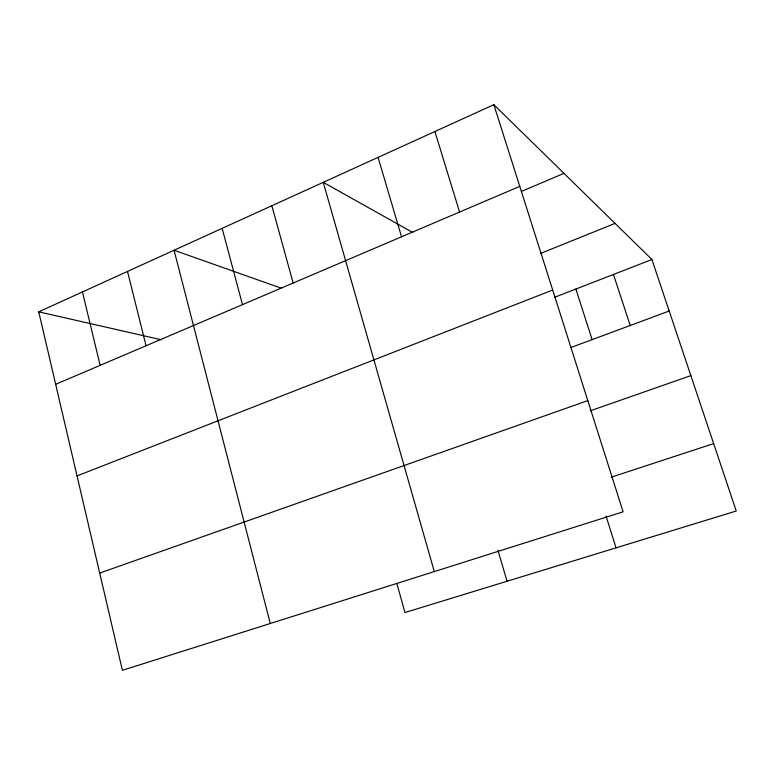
<?xml version="1.0" encoding="UTF-8"?>
<svg xmlns="http://www.w3.org/2000/svg" width="775" height="775" viewBox="0 0 775 775"><rect width="100%" height="100%" fill="white"/><g stroke="black" fill="none" stroke-linecap="round" stroke-linejoin="round"><path stroke-width="1.16" d="M493.84 104.683L623.11 511.81L122.392 670.317L38.75 311.841L493.84 104.683L651.93 259.518L736.25 511.006L404.967 612.541L396.926 583.691M55.664 384.313L519.773 186.368M521.439 191.425L563.967 173.368M540.388 253.512L615.05 223.394M77.025 475.898L552.691 290.034M554.706 297.271L651.93 259.518M570.691 347.588L669.203 311.017M99.704 573.093L587.799 400.617M590.24 410.837L690.854 375.613M611.301 477.168L713.649 443.6M38.75 311.841L161.355 339.779M281.257 288.174L174.065 250.248L270.281 623.507M412.746 232.49L323.252 182.328L434.3 571.582M613.471 274.447L630.22 325.49M575.873 289.046L592.129 339.624M606.05 516.072L616.048 547.847M434.901 131.508L459.565 212.05M497.938 550.376L507.083 581.24M378.074 157.373L401.547 236.792M271.851 205.733L293.163 283.02M222.154 228.354L242.488 304.633M127.517 271.434L146.049 345.766M82.441 291.952L100.14 365.345"/></g></svg>
